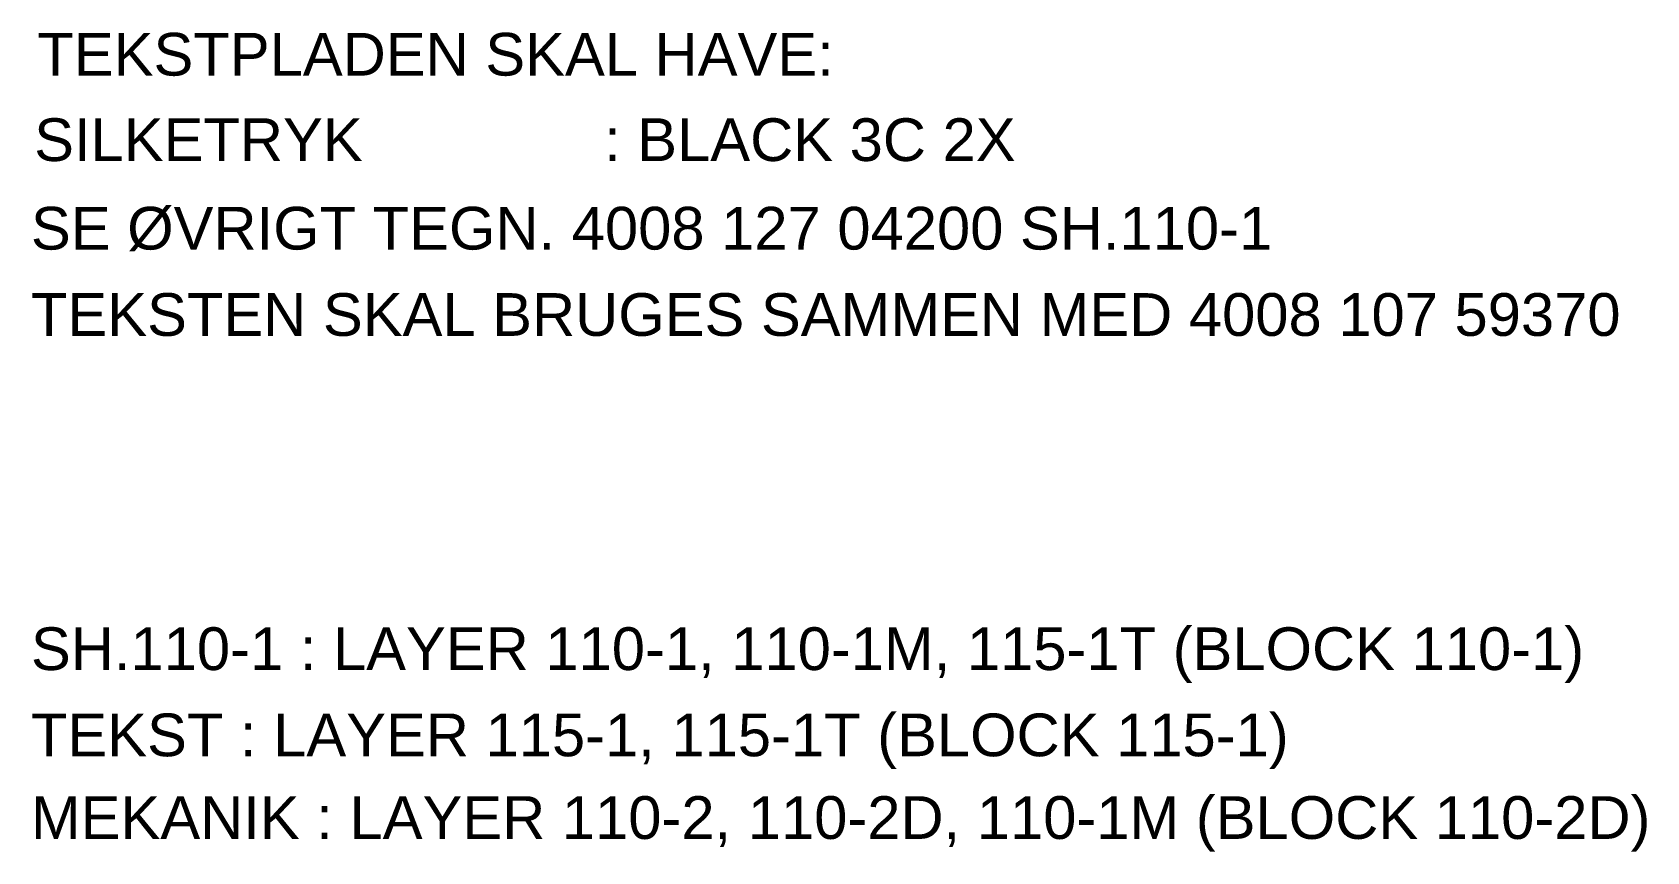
# Model space of a CAD drawing. Extents: x 39 to 190, y 159 to 235.
import ezdxf

# ---------------------------------------------------------------- set-up
doc = ezdxf.new("R2010")
doc.units = 0
doc.header["$MEASUREMENT"] = 0
doc.layers.add('README', color=10, linetype='CONTINUOUS')
doc.styles.add('TXT', font='')
doc.styles.get('TXT').set_extended_font_data('Arial')

msp = doc.modelspace()

# ---------------------------------------------------------------- texts
at = {"layer": 'README', "style": 'TXT'}
for s, p in [('TEKSTPLADEN SKAL HAVE:', (39.59, 231.26)), ('SILKETRYK', (39.29, 223.26)), (': BLACK 3C 2X', (92.62, 223.26)), ('SE ØVRIGT TEGN. 4008 127 04200 SH.110-1', (38.99, 214.97)), ('TEKSTEN SKAL BRUGES SAMMEN MED 4008 107 59370', (38.99, 206.89)), ('SH.110-1 : LAYER 110-1, 110-1M, 115-1T (BLOCK 110-1)', (38.99, 175.6)), ('TEKST : LAYER 115-1, 115-1T (BLOCK 115-1) ', (38.99, 167.53)), ('MEKANIK : LAYER 110-2, 110-2D, 110-1M (BLOCK 110-2D)', (38.99, 159.79))]:
    msp.add_text(s, height=4, dxfattribs=at).set_placement(p)

doc.saveas('drawing.dxf')
